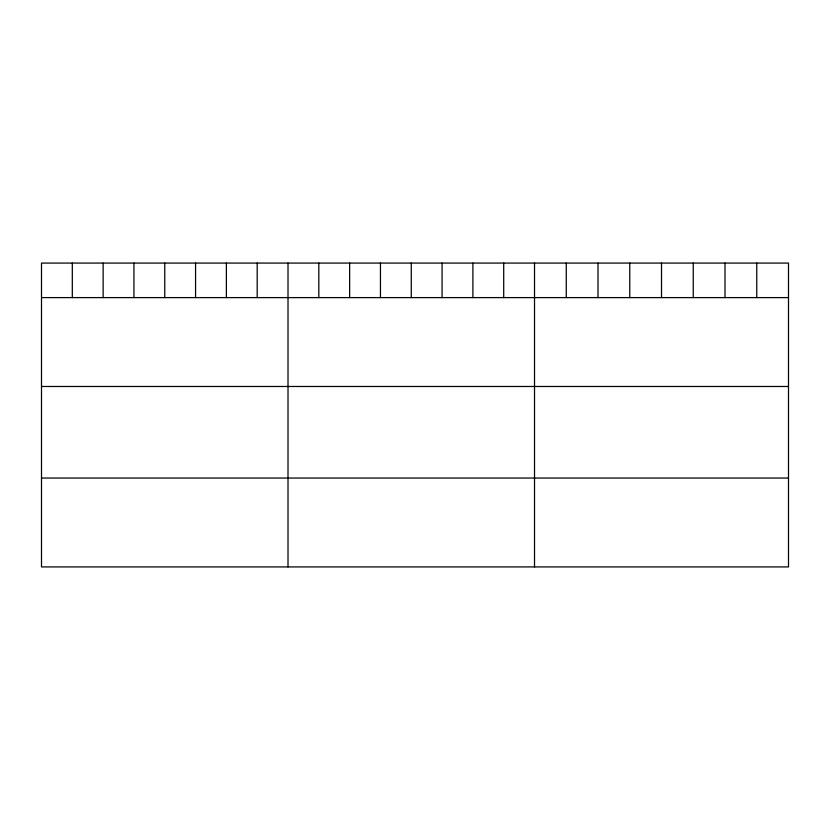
<?xml version="1.0" encoding="UTF-8"?>
<svg xmlns="http://www.w3.org/2000/svg" width="830" height="830" viewBox="0 0 830 830"><rect width="100%" height="100%" fill="white"/><g stroke="black" fill="none" stroke-linecap="round" stroke-linejoin="round"><path stroke-width="1.25" d="M788.5 297.607L788.5 566.921L41.5 566.921L41.5 263.079L788.5 263.079L788.5 297.607L41.5 297.607M41.5 386.479L788.5 386.479M41.5 478.049L788.5 478.049M756.753 263.079L756.753 297.607M725.005 263.079L725.005 297.607M693.258 263.079L693.258 297.607M661.51 263.079L661.51 297.607M629.763 263.079L629.763 297.607M598.015 263.079L598.015 297.607M566.268 263.079L566.268 297.607M534.52 263.079L534.52 566.921M503.706 263.079L503.706 297.607M472.893 263.079L472.893 297.607M442.079 263.079L442.079 297.607M411.265 263.079L411.265 297.607M380.451 263.079L380.451 297.607M349.638 263.079L349.638 297.607M318.824 263.079L318.824 297.607M288.01 263.079L288.01 566.921M257.196 263.079L257.196 297.607M226.383 263.079L226.383 297.607M195.569 263.079L195.569 297.607M164.755 263.079L164.755 297.607M133.941 263.079L133.941 297.607M103.128 263.079L103.128 297.607M72.314 263.079L72.314 297.607"/></g></svg>
